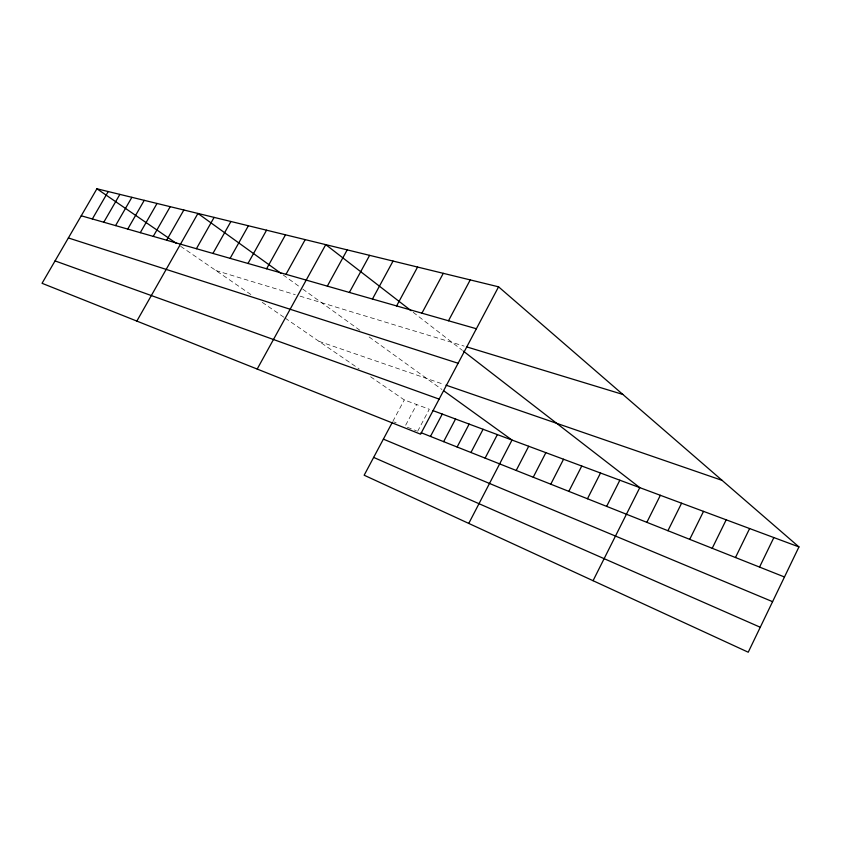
<?xml version="1.0" encoding="UTF-8"?>
<svg xmlns="http://www.w3.org/2000/svg" width="841" height="841" viewBox="0 0 841 841"><rect width="100%" height="100%" fill="white"/><g stroke="black" fill="none" stroke-linecap="round" stroke-linejoin="round"><path stroke-width="0.63" stroke-dasharray="4.21 3.15" d="M417.62 431.328L429.309 409.252L404.279 399.927L369.714 376.179M392.8 421.467L404.279 399.927M405.677 425.189L416.652 404.532M215.906 270.529L295.275 294.686M299.995 296.127L464.148 346.114M318.991 341.341L443.512 384.284M393.914 421.909L396.143 422.802M407.349 427.249L416.474 430.865M180.668 246.318L252.542 295.685M262.224 302.34L284.1 317.372M285.12 318.077L359.139 368.915M283.154 274.933L299.638 286.823M302.728 289.062L359.885 330.292M369.115 336.947L441.914 389.478M413.194 312.305L462.392 350.371"/><path stroke-width="1.26" d="M498.566 286.823L420.584 434.187L42.05 283.301L96.915 188.783L498.566 286.823L798.95 546.913L748.238 652.217L364.153 475.218L392.211 422.571M759.549 567.086L773.857 537.567M735.476 557.52L749.625 528.537M712.211 548.29L726.193 519.812M689.715 539.354L703.528 511.37M667.933 530.703L681.599 503.202M646.855 522.335L660.364 495.296M593.063 580.7L639.791 487.633L463.412 351.16M606.645 506.377L619.849 480.211M587.46 498.755L600.516 473.01M568.842 491.365L581.762 466.019M550.781 484.195L563.554 459.239M533.236 477.225L545.872 452.658M516.195 470.466L528.705 446.266M468.763 523.417L512.011 440.053L444.027 391.002M485.11 458.124L497.367 434.597M457.126 447.013L469.141 424.085M470.939 452.5L483.081 429.278M443.638 441.651L455.538 419.018M430.466 436.426L442.271 414.077M448.484 320.768L470.245 279.906M421.919 313.178L443.281 273.325M396.605 305.935L417.578 267.049M372.447 299.039L393.052 261.067M349.383 292.437L369.62 255.349M327.328 286.129L347.207 249.882M257.188 369.052L325.751 244.636L411.133 310.707M285.993 274.313L305.199 239.622M266.597 268.773L285.488 234.818M247.99 263.454L266.565 230.192M230.119 258.345L248.389 225.756M212.931 253.435L230.918 221.498M196.405 248.705L214.108 217.388M136.841 321.083L197.929 213.446L281.02 273.388M166.655 240.2L183.843 210.008M153.262 236.374L170.218 206.676M127.737 229.078L144.242 200.337M140.289 232.673L157.025 203.459M115.574 225.598L131.869 197.32M103.779 222.234L119.864 194.387M92.342 218.965L108.216 191.548M81.241 215.79L476.384 328.747M466.545 346.839L622.855 394.44M68.373 237.95L458.114 363.27M445.993 385.146L722.114 480.379M55.054 260.91L439.149 399.118M432.842 410.566L798.95 546.913M421.12 432.716L784.474 576.979M383.391 439.139L772.585 601.672M373.646 457.409L760.264 627.249M96.915 188.783L176.505 243.459"/></g></svg>
